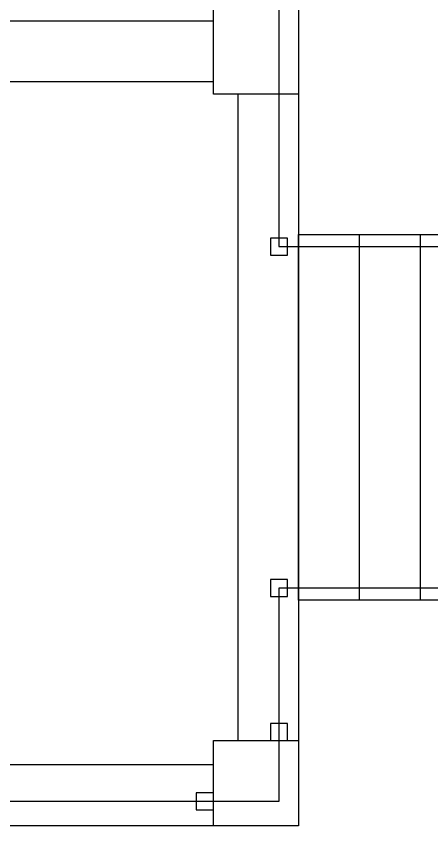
# Model space of a CAD drawing. Header units: metres. Extents: x 532250 to 532639, y 2673852 to 2674172.
# Drawn here: x 532440.216 to 532441.922, y 2674039.349 to 2674042.669 of the extents above; entities that cross this region are included whole.
import ezdxf

# ---------------------------------------------------------------- set-up
doc = ezdxf.new("R2010")
doc.units = ezdxf.units.M
doc.header["$MEASUREMENT"] = 0
doc.linetypes.add('DASHED2', pattern=[0.375, 0.25, -0.125])
doc.linetypes.add('PHANTOM', pattern=[63.5, 31.75, -6.35, 6.35, -6.35, 6.35, -6.35])
doc.layers.add('IDT', color=7, linetype='Continuous')

# ---------------------------------------------------------------- blocks, each defined once
blk = doc.blocks.new('IDT')
at = {"layer": 'IDT', "color": 8}
for p, q in [((25.552, 18.0601), (25.552, 18.4101)), ((25.552, 18.4101), (25.902, 18.4101)), ((25.902, 18.4101), (25.902, 18.0601)), ((25.902, 18.4101), (29.552, 18.4101)), ((25.902, 18.3453), (25.902, 18.2753)), ((25.972, 18.3453), (25.902, 18.3453)), ((25.972, 18.2753), (25.972, 18.3453)), ((25.902, 18.2753), (25.972, 18.2753)), ((25.902, 18.1601), (29.552, 18.1601)), ((25.902, 18.0601), (25.552, 18.0601)), ((25.552, 15.4101), (25.552, 18.0601)), ((25.5981, 18.0601), (25.5981, 17.9901)), ((25.6681, 18.0601), (25.5981, 18.0601)), ((25.6681, 17.9901), (25.6681, 18.0601)), ((25.802, 15.4101), (25.802, 18.0601)), ((25.5981, 17.9901), (25.6681, 17.9901)), ((22.802, 17.4851), (25.552, 17.4851)), ((25.0537, 15.9851), (25.0537, 17.4851)), ((25.3037, 15.9851), (25.3037, 17.4851)), ((25.552, 17.4851), (25.552, 15.9851)), ((25.5981, 17.4703), (25.5981, 17.4003)), ((25.6681, 17.4703), (25.5981, 17.4703)), ((25.6681, 17.4003), (25.6681, 17.4703)), ((25.5981, 17.4003), (25.6681, 17.4003)), ((25.5981, 16.0703), (25.5981, 16.0003)), ((25.6681, 16.0703), (25.5981, 16.0703)), ((25.6681, 16.0003), (25.6681, 16.0703)), ((25.552, 15.9851), (22.802, 15.9851)), ((25.5981, 16.0003), (25.6681, 16.0003)), ((25.552, 15.0601), (25.552, 15.4101)), ((25.552, 15.4101), (25.902, 15.4101)), ((25.902, 15.4101), (25.902, 15.0601)), ((25.902, 15.3601), (29.552, 15.3601)), ((25.902, 15.1101), (29.552, 15.1101))]:
    blk.add_line(p, q, dxfattribs=at)
at = {"layer": 'IDT', "color": 8, "linetype": 'DASHED2', "ltscale": 5}
for p, q in [((25.552, 17.3101), (25.552, 18.4101)), ((25.552, 18.4101), (26.652, 18.4101))]:
    blk.add_line(p, q, dxfattribs=at)
at = {"layer": 'IDT', "color": 8, "linetype": 'PHANTOM', "ltscale": 0.25}
for p, q in [((25.6331, 17.4353), (25.6331, 18.3103)), ((25.6331, 18.3103), (33.7831, 18.3103)), ((22.892, 17.4353), (25.6331, 17.4353)), ((25.6331, 16.0353), (22.892, 16.0353)), ((25.6331, 9.1603), (25.6331, 16.0353))]:
    blk.add_line(p, q, dxfattribs=at)

msp = doc.modelspace()

# ---------------------------------------------------------------- block references
at = {"layer": 'IDT', "color": 8, "rotation": 180}
msp.add_blockref('IDT', (532466.9273, 2674057.7589), dxfattribs=at)

doc.saveas('drawing.dxf')
